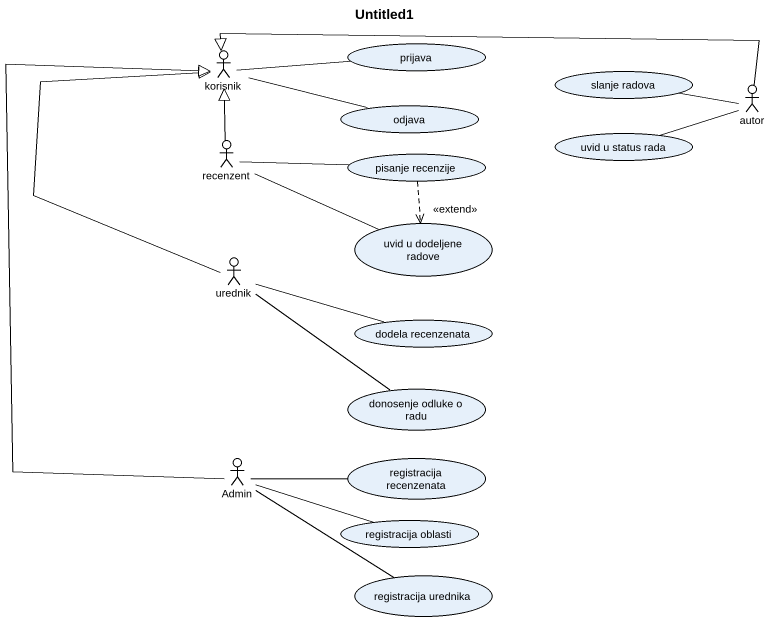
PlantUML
@startuml
title Untitled1
usecase prijava
actor korisnik
usecase "slanje radova" as slanje_radova
actor autor
usecase odjava
usecase "uvid u status rada" as uvid_u_status_rada
actor recenzent
usecase "pisanje recenzije" as pisanje_recenzije
actor urednik
usecase "uvid u dodeljene radove" as uvid_u_dodeljene_radove
usecase "dodela recenzenata" as dodela_recenzenata
usecase "donosenje odluke o radu" as donosenje_odluke_o_radu
actor Admin
usecase "registracija recenzenata" as registracija_recenzenata
usecase "registracija oblasti" as registracija_oblasti
usecase "registracija urednika" as registracija_urednika
korisnik -right- prijava
korisnik -right- odjava
slanje_radova -right- autor
autor -left-|> korisnik
uvid_u_status_rada -right- autor
recenzent -up-|> korisnik
recenzent -right- pisanje_recenzije
recenzent -right- uvid_u_dodeljene_radove
pisanje_recenzije ..> uvid_u_dodeljene_radove : <<extend>>
urednik -up-|> korisnik
urednik -right- dodela_recenzenata
urednik -- donosenje_odluke_o_radu
Admin -up-|> korisnik
Admin -right- registracija_recenzenata
Admin -right- registracija_oblasti
Admin -- registracija_urednika
@enduml
